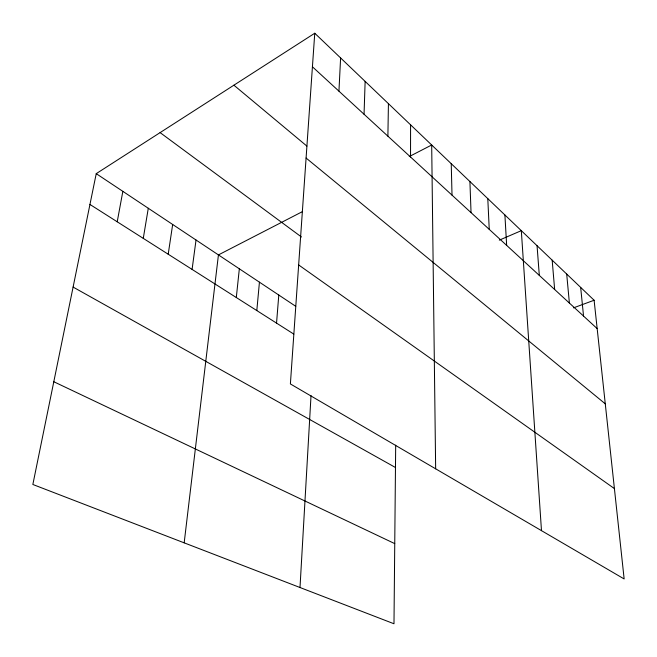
<?xml version="1.0" encoding="UTF-8"?>
<svg xmlns="http://www.w3.org/2000/svg" width="657" height="657" viewBox="0 0 657 657"><rect width="100%" height="100%" fill="white"/><g stroke="black" fill="none" stroke-linecap="round" stroke-linejoin="round"><path stroke-width="0.99" d="M410.535 156.99L410.584 124.83M395.686 445.159L393.986 623.764L32.85 484.48L96.234 173.653L314.76 33.236L594.109 300.249L624.15 578.948L290.386 383.943L314.76 33.236M387.893 136.163L388.427 103.65M364.052 114.252L365.136 81.378M338.938 91.151L340.613 57.939M300.003 587.514L311.024 395.58M276.54 323.113L278.79 295.034M256.813 310.572L259.433 282.173M236.306 297.531L239.337 268.803M184.174 542.846L218.436 254.908L302.146 211.768M192.09 269.411L196.032 240.01M168.208 254.226L172.668 224.472M143.275 238.368L148.293 208.269M117.217 221.795L122.843 191.343M409.245 156.571L431.69 145L435.657 468.819M499.312 240.142L521.313 230.664L541.483 530.651M573.479 307.862L594.109 300.249M53.8 381.733L394.75 543.626M73.099 287.076L395.473 467.505M89.952 204.458L293.802 334.093M96.234 173.653L295.732 306.302M298.656 264.943L614.41 488.594M160.103 132.607L301.44 236.972M306.088 158.041L605.269 403.825M233.9 85.196L306.885 146.084M312.428 66.784L597.164 328.599M580.665 287.396L583.547 316.074M566.695 274.043L569.389 303.058M552.167 260.156L554.656 289.507M537.048 245.71L539.315 275.406M504.904 214.979L506.654 245.373M487.79 198.619L489.243 229.359M469.911 181.537L471.044 212.63M451.236 163.683L452.016 195.129"/></g></svg>
